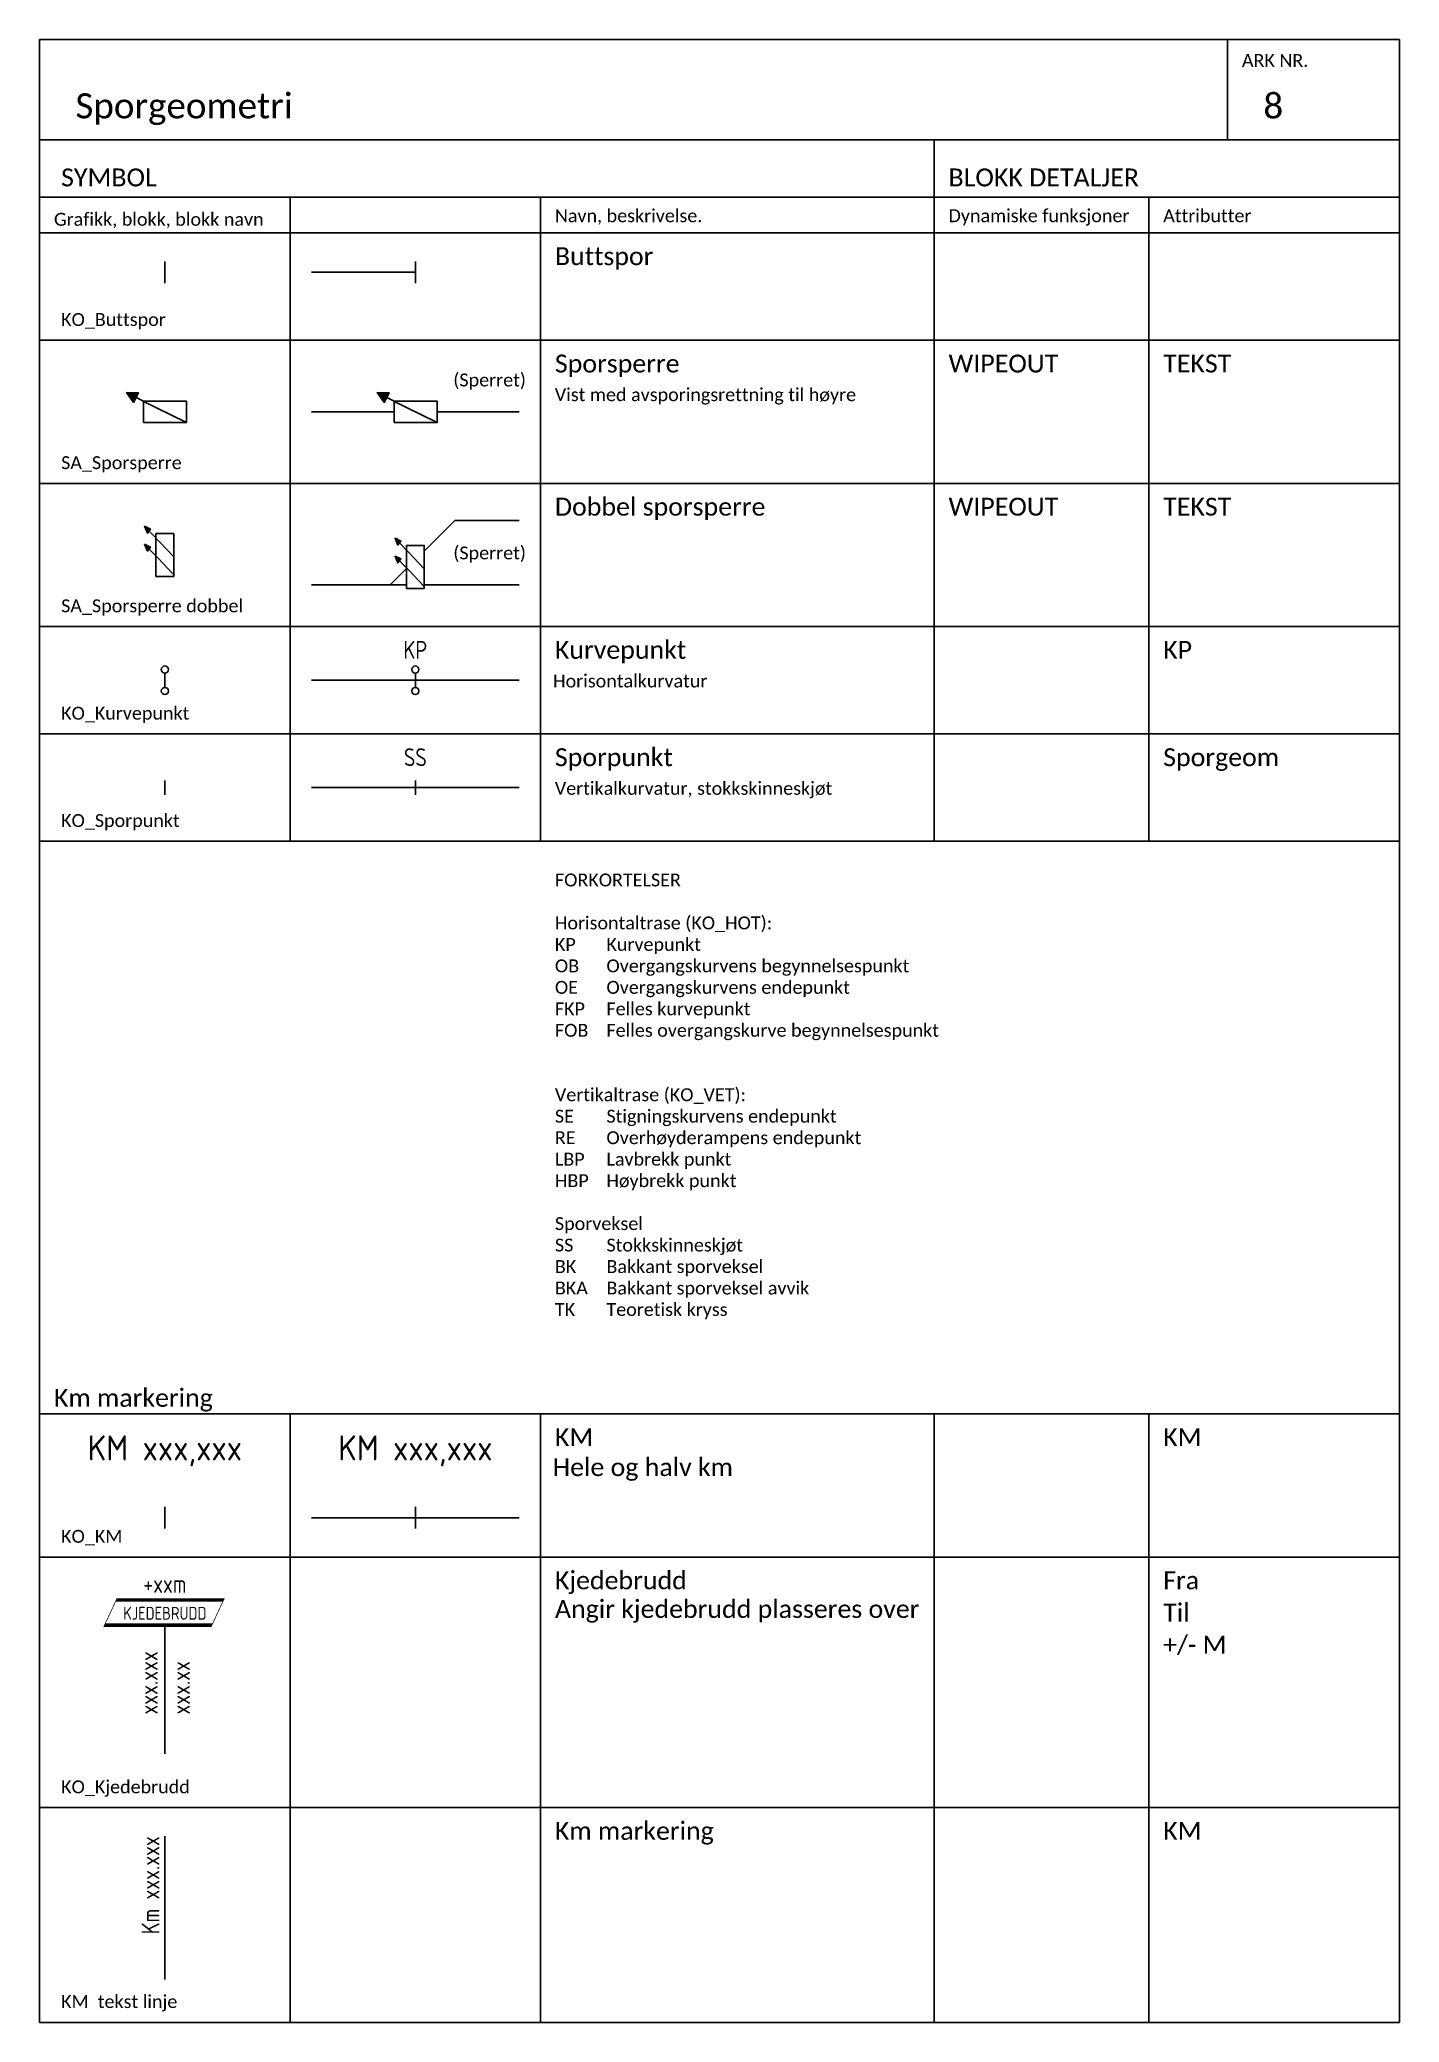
# Paper-space layout '8' of a CAD drawing. Header units: millimetres. Extents: x -10 to 180, y 0 to 277.
# The model-space entities are those that its viewports show. They can reach past a viewport. Long polylines and large blocks are cut down to what shows.
import ezdxf
from ezdxf.enums import TextEntityAlignment as Align

# ---------------------------------------------------------------- set-up
doc = ezdxf.new("R2010")
doc.units = ezdxf.units.MM
doc.header["$MEASUREMENT"] = 0
doc.set_wipeout_variables(frame=1)
doc.layers.add('-Wipeoutframe', color=7, linetype='Continuous', true_color=0xfefefe)
for name, color, linetype in [('JBT_Objekter_0.18mm', 4, 'Continuous'), ('JBT_Objekter_0.35mm', 7, 'Continuous'), ('JBT_Tekst_25', 2, 'Continuous'), ('JBT_Tekst_35', 7, 'Continuous'), ('JBTKO_SPOR', 2, 'Continuous'), ('RAMME', 5, 'Continuous'), ('RAMME SYMBOLER', 4, 'Continuous'), ('RAMME TEKST', 7, 'Continuous')]:
    doc.layers.add(name, color=color, linetype=linetype)
doc.layers.add('JBTSA_ATT_Tekst25', color=2, linetype='Continuous', plot=False)
doc.styles.add('Calibri', font='calibri.ttf')
doc.styles.add('ISO25', font='isocp.shx', dxfattribs={"width": 0.9, "height": 2.5})
doc.styles.add('ISO35', font='isocp.shx', dxfattribs={"height": 3.5})
pattern_1 = [(100, (-47.795475, 1767.53151), (-0.03126764616, -0.00551332964), [])]

# ---------------------------------------------------------------- blocks, each defined once
blk = doc.blocks.new('KO_Buttspor')
blk.add_line((0, -1.5), (0, 1.5))
blk = doc.blocks.new('KO_Kurvepunkt')
at = {"color": 7}
blk.add_line((0, -1), (0, 1), dxfattribs=at)
at = {"color": 2}
for centre in [(0, 1.5), (0, -1.5)]:
    blk.add_circle(centre, 0.5, dxfattribs=at)
at = {"color": 2, "style": 'ISO25', "width": 0.9}
blk.add_attdef('KP', text='', height=2.5, dxfattribs=at).set_placement((0, 3), align=Align.CENTER)
blk = doc.blocks.new('KO_Sporpunkt')
at = {"color": 7}
blk.add_line((0, -1), (0, 1), dxfattribs=at)
at = {"color": 2, "style": 'ISO25', "width": 0.9}
blk.add_attdef('SPORGEOM', text='', height=2.5, dxfattribs=at).set_placement((0, 3), align=Align.CENTER)
blk = doc.blocks.new('KO_KM')
blk.add_line((0, -1.5), (0, 1.5))
at = {"layer": 'JBT_Tekst_35', "style": 'ISO35'}
blk.add_attdef('KM', text='', height=3.5, dxfattribs=at).set_placement((0, 8), align=Align.CENTER)
blk = doc.blocks.new('Km tekst linje')
blk.add_line((0, -20), (0, 0))
at = {"layer": 'JBT_Tekst_25', "style": 'ISO25', "width": 0.9}
blk.add_attdef('Tekst', (-0.75, 2), '', height=2.5, rotation=90, dxfattribs=at)
for tag, p in [('KM', (-0.75, 0)), ('Tekst2', (3.25, 0))]:
    blk.add_attdef(tag, text='', height=2.5, rotation=90, dxfattribs=at).set_placement(p, align=Align.RIGHT)
blk = doc.blocks.new('KO_Kjedebrudd')
at = {"color": 4}
for p, q in [((0, 14), (0, 0)), ((0, 0), (0, -4))]:
    blk.add_line(p, q, dxfattribs=at)
blk.add_lwpolyline([(-8.43, 14, 0.5, 0.5, 0), (6.57, 14, 0.1, 0.1, 0), (8.2, 17.5, 0.5, 0.5, 0), (-6.8, 17.5, 0.1, 0.1, 0)], format="xyseb", close=True)
at = {"color": 4, "linetype": 'ByBlock', "style": 'ISO25', "width": 0.9}
blk.add_text('KJEDEBRUDD', height=1.8, dxfattribs=at).set_placement((0, 14.75), align=Align.CENTER)
at = {"color": 2, "style": 'ISO25', "width": 0.9}
blk.add_attdef('KB-M', text='', height=2.5, dxfattribs=at).set_placement((0, 18.5), align=Align.CENTER)
for tag, p in [('KB-FRA', (-2.25, 1.5)), ('KB-TIL', (2.25, 1.5))]:
    blk.add_attdef(tag, text='', height=2.5, rotation=90, dxfattribs=at).set_placement(p, align=Align.MIDDLE_LEFT)
blk = doc.blocks.new('SA_Sporsperre')
blk.add_wipeout([(-3, -1.5), (3, -1.5), (3, 1.5), (-3, 1.5)]).dxf.layer = '-Wipeoutframe'
h = blk.add_hatch()
h.set_pattern_fill('ANSI31', color=256, scale=0.25)
h.set_pattern_definition([(45, (3, 0), (-0.02209709, 0.02209709), [])])
h.paths.add_polyline_path([(-3.68, 2.65), (-5.35, 2.69), (-4.38, 1.32)])
blk.add_line((-4.03, 1.99), (3, -1.5))
for points in [[(-5.35, 2.69), (-4.38, 1.32), (-3.68, 2.65)], [(-3, -1.5), (3, -1.5), (3, 1.5), (-3, 1.5)]]:
    blk.add_lwpolyline(points, close=True)
at = {"layer": 'JBTSA_ATT_Tekst25', "style": 'ISO25'}
blk.add_attdef('TEKST', text='', height=2.5, dxfattribs=at).set_placement((0, -4), align=Align.MIDDLE)
blk = doc.blocks.new('SA_Sporsperre dobbel')
blk.add_wipeout([(2.25, -0.5), (4.75, -0.5), (4.75, 5.5), (2.25, 5.5)]).dxf.layer = '-Wipeoutframe'
h = blk.add_hatch()
h.set_pattern_fill('ANSI31', color=256, scale=0.01, angle=55)
h.set_pattern_definition(pattern_1)
h.paths.add_polyline_path([(1.48, 6.11), (0.67, 6.51), (1.05, 5.55)])
h = blk.add_hatch()
h.set_pattern_fill('ANSI31', color=256, scale=0.01, angle=55)
h.set_pattern_definition(pattern_1)
h.paths.add_polyline_path([(0.67, 4.01), (1.05, 3.05), (1.48, 3.61)])
for p, q in [((4.75, 2.25), (0.67, 6.51)), ((4.75, -0.25), (0.67, 4.01))]:
    blk.add_line(p, q)
for points in [[(1.48, 6.11), (0.67, 6.51), (1.05, 5.55)], [(0.67, 4.01), (1.05, 3.05), (1.48, 3.61)], [(2.25, -0.5), (4.75, -0.5), (4.75, 5.5), (2.25, 5.5)]]:
    blk.add_lwpolyline(points, close=True)
at = {"layer": 'JBTSA_ATT_Tekst25', "style": 'ISO25'}
blk.add_attdef('TEKST', text='', height=2.5, dxfattribs=at).set_placement((3.5, -3), align=Align.MIDDLE)

msp = doc.modelspace()

# ---------------------------------------------------------------- linework, layer by layer
at = {"layer": 'JBTKO_SPOR'}
for p, q in [((-227.5, 244.5), (-242, 244.5)), ((-242, 225), (-213, 225)), ((-231, 200.84), (-222, 209.84)), ((-222, 209.84), (-213, 209.84)), ((-242, 200.84), (-213, 200.84)), ((-213, 187.5), (-242, 187.5)), ((-213, 172.5), (-242, 172.5)), ((-213, 70.5), (-242, 70.5))]:
    msp.add_line(p, q, dxfattribs=at)
at = {"layer": 'RAMME'}
msp.add_lwpolyline([(-90, 277), (-280, 277), (-280, 0), (-90, 0)], close=True, dxfattribs=at)
msp.add_lwpolyline([(-280, 263), (-90, 263)], dxfattribs=at)
at = {"layer": 'RAMME SYMBOLER'}
for p, q in [((-114, 263), (-114, 277)), ((-155, 263), (-155, 165)), ((-280, 255), (-90, 255)), ((-245, 255), (-245, 165)), ((-210, 255), (-210, 165)), ((-125, 255), (-125, 165)), ((-280, 250), (-90, 250)), ((-280, 235), (-90, 235)), ((-280, 215), (-90, 215)), ((-280, 195), (-90, 195)), ((-280, 180), (-90, 180)), ((-280, 165), (-90, 165)), ((-280, 85), (-90, 85)), ((-245, 85), (-245, 0)), ((-210, 85), (-210, 0)), ((-155, 85), (-155, 0)), ((-125, 85), (-125, 0)), ((-280, 65), (-90, 65)), ((-280, 30), (-90, 30)), ((-245, 0), (-245, 5))]:
    msp.add_line(p, q, dxfattribs=at)

# ---------------------------------------------------------------- block references
at = {"layer": 'JBT_Objekter_0.18mm'}
for name, p, values in [('KO_Kjedebrudd', (-262.5, 41.5), {'KB-FRA': 'xxx.xxx', 'KB-TIL': 'xxx.xx', 'KB-M': '+xxm'}), ('Km tekst linje', (-262.5, 26), {'KM': 'Km xxx.xxx'})]:
    msp.add_blockref(name, p, dxfattribs=at).add_auto_attribs(values)
at = {"layer": 'JBT_Objekter_0.35mm'}
for name, p, values in [('KO_Kurvepunkt', (-227.5, 187.5), {'KP': 'KP'}), ('KO_Sporpunkt', (-227.5, 172.5), {'SPORGEOM': 'SS'})]:
    msp.add_blockref(name, p, dxfattribs=at).add_auto_attribs(values)
for name, p in [('KO_Kurvepunkt', (-262.5, 187.5)), ('KO_Sporpunkt', (-262.5, 172.5))]:
    msp.add_blockref(name, p, dxfattribs=at)
ref = msp.add_blockref('KO_KM', (-262.5, 70.5), dxfattribs=at)
ref.add_attrib('KM', 'KM xxx,xxx', dxfattribs={"layer": '0', "height": 3.5, "style": 'ISO35'}).set_placement((-262.5, 78.5), align=Align.CENTER)
ref = msp.add_blockref('KO_KM', (-227.5, 70.5), dxfattribs=at)
ref.add_attrib('KM', 'KM xxx,xxx', dxfattribs={"layer": '0', "height": 3.5, "style": 'ISO35'}).set_placement((-227.5, 78.5), align=Align.CENTER)
at = {"layer": 'JBTKO_SPOR'}
for p in [(-262.5, 244.5), (-227.5, 244.5)]:
    msp.add_blockref('KO_Buttspor', p, dxfattribs=at)

# ---------------------------------------------------------------- texts
at = {"layer": 'RAMME TEKST', "style": 'Calibri'}
for s, height, p in [('ARK NR.', 1.8, (-112, 273.2)), ('Sporgeometri', 3.5, (-275, 266)), ('8', 3.5, (-109, 266)), ('SYMBOL', 2.5, (-277, 256.5)), ('BLOKK DETALJER', 2.5, (-153, 256.5)), ('Grafikk, blokk, blokk navn', 1.8, (-278, 251)), ('Navn, beskrivelse.', 1.8, (-208, 251.5)), ('Dynamiske funksjoner', 1.8, (-153, 251.5)), ('Attributter', 1.8, (-123, 251.5)), ('Buttspor', 2.5, (-208, 245.5)), ('KO_Buttspor', 1.8, (-277, 237)), ('Sporsperre', 2.5, (-208, 230.5)), ('WIPEOUT', 2.5, (-153, 230.5)), ('TEKST', 2.5, (-123, 230.5)), ('(Sperret)', 1.8, (-222.2, 228.55)), ('Vist med avsporingsrettning til høyre', 1.8, (-208.01, 226.5)), ('SA_Sporsperre', 1.8, (-277, 217)), ('Dobbel sporsperre', 2.5, (-208, 210.5)), ('WIPEOUT', 2.5, (-153, 210.5)), ('TEKST', 2.5, (-123, 210.5)), ('(Sperret)', 1.8, (-222.2, 204.39)), ('SA_Sporsperre dobbel', 1.8, (-277, 197)), ('Kurvepunkt', 2.5, (-208, 190.5)), ('KP', 2.5, (-123, 190.5)), ('Horisontalkurvatur', 1.8, (-208.25, 186.5)), ('KO_Kurvepunkt', 1.8, (-277, 182)), ('Sporpunkt', 2.5, (-208, 175.5)), ('Sporgeom', 2.5, (-123, 175.5)), ('Vertikalkurvatur, stokkskinneskjøt', 1.8, (-208.01, 171.5)), ('KO_Sporpunkt', 1.8, (-277, 167)), ('Km markering', 2.5, (-278, 86)), ('KM', 2.5, (-208, 80.5)), ('KM', 2.5, (-123, 80.5)), ('Hele og halv km', 2.5, (-208.3, 76.32)), ('KO_KM', 1.8, (-277, 67)), ('Kjedebrudd', 2.5, (-208, 60.5)), ('Fra', 2.5, (-123, 60.5)), ('Angir kjedebrudd plasseres over', 2.5, (-208, 56.5)), ('Til', 2.5, (-123, 56)), ('+/- M', 2.5, (-123, 51.5)), ('KO_Kjedebrudd', 1.8, (-277, 32)), ('Km markering', 2.5, (-208, 25.5)), ('KM', 2.5, (-123, 25.5)), ('KM  tekst linje', 1.8, (-277, 2))]:
    msp.add_text(s, height=height, dxfattribs=at).set_placement(p)
at = {"layer": 'RAMME TEKST', "insert": (-208, 160.5), "char_height": 1.8, "width": 83, "attachment_point": 1, "style": 'Calibri'}
msp.add_mtext('FORKORTELSER \\P\\PHorisontaltrase (KO_HOT): \\PKP ^IKurvepunkt\\POB ^IOvergangskurvens begynnelsespunkt\\POE^IOvergangskurvens endepunkt\\PFKP^IFelles kurvepunkt\\PFOB^IFelles overgangskurve begynnelsespunkt\\P\\P\\PVertikaltrase (KO_VET): \\PSE^IStigningskurvens endepunkt\\PRE^IOverhøyderampens endepunkt\\PLBP^ILavbrekk punkt \\PHBP^IHøybrekk punkt \\P\\PSporveksel\\PSS^IStokkskinneskjøt\\PBK^IBakkant sporveksel\\PBKA^IBakkant sporveksel avvik\\PTK^ITeoretisk kryss', dxfattribs=at)

# ---------------------------------------------------------------- next in the draw order: block references
at = {"layer": 'JBT_Objekter_0.18mm'}
for name, p in [('SA_Sporsperre', (-262.5, 225)), ('SA_Sporsperre', (-227.47, 225)), ('SA_Sporsperre dobbel', (-266, 202.5)), ('SA_Sporsperre dobbel', (-231, 200.84))]:
    msp.add_blockref(name, p, dxfattribs=at)

psp = doc.layouts.new('8')

# ---------------------------------------------------------------- viewports
at = {"layer": 'RAMME'}
psp.add_viewport(center=(85, 138.5), size=(190, 277), view_center_point=(-185, 138.5), view_height=277, dxfattribs=at)

doc.saveas('drawing.dxf')
